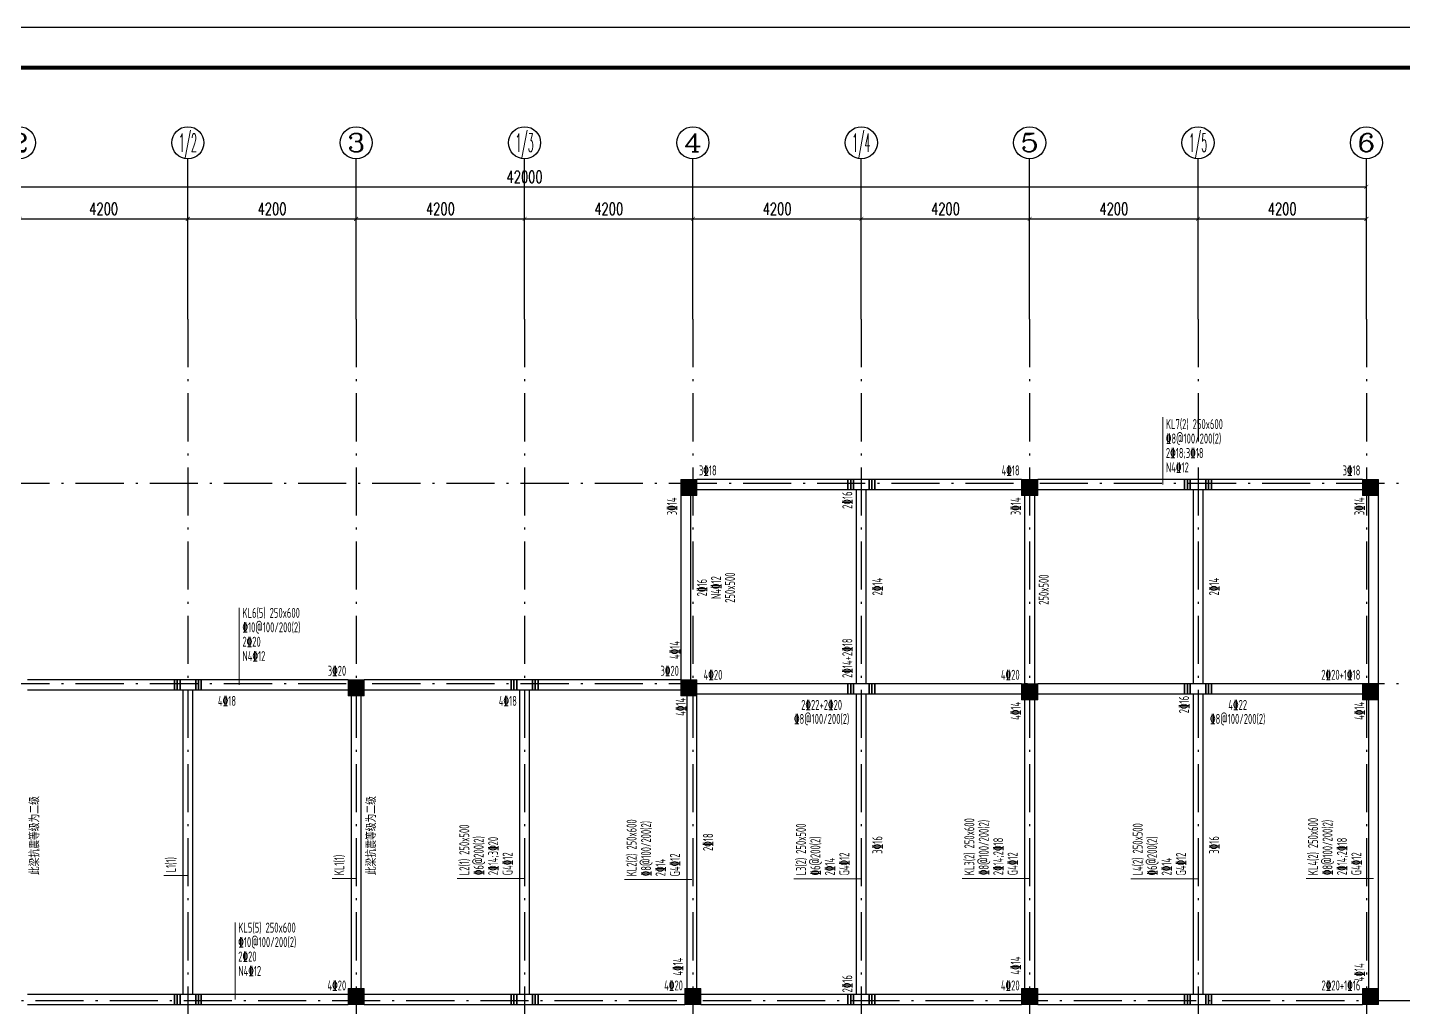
# Model space of a CAD drawing. Extents: x 169490 to 7584583, y -2399407 to 1374371.
# Drawn here: x 2868247 to 2902573, y 830742 to 855191 of the extents above; entities that cross this region are included whole.
import ezdxf
from ezdxf.enums import TextEntityAlignment as Align

# ---------------------------------------------------------------- set-up
doc = ezdxf.new("R2010")
doc.units = 0
doc.header["$LTSCALE"] = 100
doc.linetypes.add('D3轴线点划线', pattern=[18.5, 12, -3, 0.5, -3])
doc.layers.get('0').update_dxf_attribs({"linetype": 'CONTINUOUS'})
doc.layers.get('DEFPOINTS').update_dxf_attribs({"linetype": 'CONTINUOUS'})
for name, color, linetype in [('AXIS', 3, 'CONTINUOUS'), ('AXIS_TEXT', 4, 'CONTINUOUS'), ('C-AXIS(轴号)', 3, 'CONTINUOUS'), ('C-AXIS-T(字)', 7, 'CONTINUOUS'), ('C-DOTE', 8, 'D3轴线点划线'), ('dsptext_col', 2, 'CONTINUOUS'), ('S-BEAM-LINE1', 4, 'CONTINUOUS'), ('S-COLU-HATCH', 251, 'CONTINUOUS'), ('图框', 140, 'CONTINUOUS')]:
    doc.layers.add(name, color=color, linetype=linetype)
for name, color, linetype, lineweight in [('S-COLU-LINE1', 6, 'CONTINUOUS', 18), ('梁原位标注', 7, 'CONTINUOUS', 18), ('梁标注引线', 2, 'CONTINUOUS', 18), ('梁附加箍筋', 1, 'CONTINUOUS', 35)]:
    doc.layers.add(name, color=color, linetype=linetype, lineweight=lineweight)
doc.styles.add('_TCH_AXIS', font='COMPLEX', dxfattribs={"bigfont": 'GBCBIG'})
doc.styles.add('_TCH_DIM_T3', font='SIMPLEX.shx', dxfattribs={"width": 0.705882, "bigfont": 'GBCBIG.shx'})
doc.styles.add('BW_Rein', font='Tssdeng.shx', dxfattribs={"width": 0.7, "bigfont": 'hztxt.shx'})
doc.styles.add('COMPLEX', font='COMPLEX')
doc.dimstyles.new('_TCH_ARCH&&100', dxfattribs={"dimtxt": 297.5, "dimasz": 100, "dimexe": 250, "dimexo": 300, "dimgap": 100, "dimtad": 1, "dimdec": 0, "dimzin": 0, "dimdsep": 46, "dimtxsty": '_TCH_DIM_T3', "dimblk": 'ARCHTICK', "dimcen": 0.09, "dimclrt": 7, "dimazin": 2, "dimtfac": 1, "dimtdec": 0, "dimtix": 1, "dimtmove": 2, "dimatfit": 3, "dimfxl": 1, "dimtolj": 1, "dimtzin": 0, "dimarcsym": 0})

# ---------------------------------------------------------------- blocks, each defined once
blk = doc.blocks.new('_ARCHTICK')
at = {"const_width": 0.15}
blk.add_lwpolyline([(-0.5, -0.5), (0.5, 0.5)], dxfattribs=at)
blk = doc.blocks.new('*D2052')
at = {"layer": 'AXIS', "color": 0, "lineweight": -2, "transparency": 16777216}
for p, q in [((2859647, 848217), (2859647, 851467)), ((2901647, 848217), (2901647, 851467)), ((2859647, 851217), (2901647, 851217))]:
    blk.add_line(p, q, dxfattribs=at)
at = {"layer": 'DEFPOINTS', "color": 0, "transparency": 16777216}
for p in [(2901647, 851217), (2859647, 847917), (2901647, 847917)]:
    blk.add_point(p, dxfattribs=at)
at = {"layer": 'AXIS', "color": 0, "lineweight": -2, "transparency": 16777216, "xscale": 100, "yscale": 100, "zscale": 100, "rotation": 180}
blk.add_blockref('_ARCHTICK', (2859647, 851217), dxfattribs=at)
at = {"layer": 'AXIS', "color": 0, "lineweight": -2, "transparency": 16777216, "xscale": 100, "yscale": 100, "zscale": 100}
blk.add_blockref('_ARCHTICK', (2901647, 851217), dxfattribs=at)
at = {"layer": 'AXIS', "color": 7, "transparency": 16777216, "insert": (2880647, 851466), "char_height": 297.5, "attachment_point": 5, "style": '_TCH_DIM_T3'}
blk.add_mtext('\\A1;42000', dxfattribs=at)
blk = doc.blocks.new('*D2055')
at = {"layer": 'AXIS', "color": 0, "lineweight": -2, "transparency": 16777216}
for p, q in [((2868047, 848217), (2868047, 850667)), ((2872247, 848217), (2872247, 850667)), ((2868047, 850417), (2872247, 850417))]:
    blk.add_line(p, q, dxfattribs=at)
at = {"layer": 'DEFPOINTS', "color": 0, "transparency": 16777216}
for p in [(2872247, 850417), (2868047, 847917), (2872247, 847917)]:
    blk.add_point(p, dxfattribs=at)
at = {"layer": 'AXIS', "color": 0, "lineweight": -2, "transparency": 16777216, "xscale": 100, "yscale": 100, "zscale": 100, "rotation": 180}
blk.add_blockref('_ARCHTICK', (2868047, 850417), dxfattribs=at)
at = {"layer": 'AXIS', "color": 0, "lineweight": -2, "transparency": 16777216, "xscale": 100, "yscale": 100, "zscale": 100}
blk.add_blockref('_ARCHTICK', (2872247, 850417), dxfattribs=at)
at = {"layer": 'AXIS', "color": 7, "transparency": 16777216, "insert": (2870147, 850666), "char_height": 297.5, "attachment_point": 5, "style": '_TCH_DIM_T3'}
blk.add_mtext('\\A1;4200', dxfattribs=at)
blk = doc.blocks.new('*D2056')
at = {"layer": 'AXIS', "color": 0, "lineweight": -2, "transparency": 16777216}
for p, q in [((2872247, 848217), (2872247, 850667)), ((2876447, 848217), (2876447, 850667)), ((2872247, 850417), (2876447, 850417))]:
    blk.add_line(p, q, dxfattribs=at)
at = {"layer": 'DEFPOINTS', "color": 0, "transparency": 16777216}
for p in [(2876447, 850417), (2872247, 847917), (2876447, 847917)]:
    blk.add_point(p, dxfattribs=at)
at = {"layer": 'AXIS', "color": 0, "lineweight": -2, "transparency": 16777216, "xscale": 100, "yscale": 100, "zscale": 100, "rotation": 180}
blk.add_blockref('_ARCHTICK', (2872247, 850417), dxfattribs=at)
at = {"layer": 'AXIS', "color": 0, "lineweight": -2, "transparency": 16777216, "xscale": 100, "yscale": 100, "zscale": 100}
blk.add_blockref('_ARCHTICK', (2876447, 850417), dxfattribs=at)
at = {"layer": 'AXIS', "color": 7, "transparency": 16777216, "insert": (2874347, 850666), "char_height": 297.5, "attachment_point": 5, "style": '_TCH_DIM_T3'}
blk.add_mtext('\\A1;4200', dxfattribs=at)
blk = doc.blocks.new('*D2057')
at = {"layer": 'AXIS', "color": 0, "lineweight": -2, "transparency": 16777216}
for p, q in [((2876447, 848217), (2876447, 850667)), ((2880647, 848217), (2880647, 850667)), ((2876447, 850417), (2880647, 850417))]:
    blk.add_line(p, q, dxfattribs=at)
at = {"layer": 'DEFPOINTS', "color": 0, "transparency": 16777216}
for p in [(2880647, 850417), (2876447, 847917), (2880647, 847917)]:
    blk.add_point(p, dxfattribs=at)
at = {"layer": 'AXIS', "color": 0, "lineweight": -2, "transparency": 16777216, "xscale": 100, "yscale": 100, "zscale": 100, "rotation": 180}
blk.add_blockref('_ARCHTICK', (2876447, 850417), dxfattribs=at)
at = {"layer": 'AXIS', "color": 0, "lineweight": -2, "transparency": 16777216, "xscale": 100, "yscale": 100, "zscale": 100}
blk.add_blockref('_ARCHTICK', (2880647, 850417), dxfattribs=at)
at = {"layer": 'AXIS', "color": 7, "transparency": 16777216, "insert": (2878547, 850666), "char_height": 297.5, "attachment_point": 5, "style": '_TCH_DIM_T3'}
blk.add_mtext('\\A1;4200', dxfattribs=at)
blk = doc.blocks.new('*D2058')
at = {"layer": 'AXIS', "color": 0, "lineweight": -2, "transparency": 16777216}
for p, q in [((2880647, 848217), (2880647, 850667)), ((2884847, 848217), (2884847, 850667)), ((2880647, 850417), (2884847, 850417))]:
    blk.add_line(p, q, dxfattribs=at)
at = {"layer": 'DEFPOINTS', "color": 0, "transparency": 16777216}
for p in [(2884847, 850417), (2880647, 847917), (2884847, 847917)]:
    blk.add_point(p, dxfattribs=at)
at = {"layer": 'AXIS', "color": 0, "lineweight": -2, "transparency": 16777216, "xscale": 100, "yscale": 100, "zscale": 100, "rotation": 180}
blk.add_blockref('_ARCHTICK', (2880647, 850417), dxfattribs=at)
at = {"layer": 'AXIS', "color": 0, "lineweight": -2, "transparency": 16777216, "xscale": 100, "yscale": 100, "zscale": 100}
blk.add_blockref('_ARCHTICK', (2884847, 850417), dxfattribs=at)
at = {"layer": 'AXIS', "color": 7, "transparency": 16777216, "insert": (2882747, 850666), "char_height": 297.5, "attachment_point": 5, "style": '_TCH_DIM_T3'}
blk.add_mtext('\\A1;4200', dxfattribs=at)
blk = doc.blocks.new('*D2059')
at = {"layer": 'AXIS', "color": 0, "lineweight": -2, "transparency": 16777216}
for p, q in [((2884847, 848217), (2884847, 850667)), ((2889047, 848217), (2889047, 850667)), ((2884847, 850417), (2889047, 850417))]:
    blk.add_line(p, q, dxfattribs=at)
at = {"layer": 'DEFPOINTS', "color": 0, "transparency": 16777216}
for p in [(2889047, 850417), (2884847, 847917), (2889047, 847917)]:
    blk.add_point(p, dxfattribs=at)
at = {"layer": 'AXIS', "color": 0, "lineweight": -2, "transparency": 16777216, "xscale": 100, "yscale": 100, "zscale": 100, "rotation": 180}
blk.add_blockref('_ARCHTICK', (2884847, 850417), dxfattribs=at)
at = {"layer": 'AXIS', "color": 0, "lineweight": -2, "transparency": 16777216, "xscale": 100, "yscale": 100, "zscale": 100}
blk.add_blockref('_ARCHTICK', (2889047, 850417), dxfattribs=at)
at = {"layer": 'AXIS', "color": 7, "transparency": 16777216, "insert": (2886947, 850666), "char_height": 297.5, "attachment_point": 5, "style": '_TCH_DIM_T3'}
blk.add_mtext('\\A1;4200', dxfattribs=at)
blk = doc.blocks.new('*D2060')
at = {"layer": 'AXIS', "color": 0, "lineweight": -2, "transparency": 16777216}
for p, q in [((2889047, 848217), (2889047, 850667)), ((2893247, 848217), (2893247, 850667)), ((2889047, 850417), (2893247, 850417))]:
    blk.add_line(p, q, dxfattribs=at)
at = {"layer": 'DEFPOINTS', "color": 0, "transparency": 16777216}
for p in [(2893247, 850417), (2889047, 847917), (2893247, 847917)]:
    blk.add_point(p, dxfattribs=at)
at = {"layer": 'AXIS', "color": 0, "lineweight": -2, "transparency": 16777216, "xscale": 100, "yscale": 100, "zscale": 100, "rotation": 180}
blk.add_blockref('_ARCHTICK', (2889047, 850417), dxfattribs=at)
at = {"layer": 'AXIS', "color": 0, "lineweight": -2, "transparency": 16777216, "xscale": 100, "yscale": 100, "zscale": 100}
blk.add_blockref('_ARCHTICK', (2893247, 850417), dxfattribs=at)
at = {"layer": 'AXIS', "color": 7, "transparency": 16777216, "insert": (2891147, 850666), "char_height": 297.5, "attachment_point": 5, "style": '_TCH_DIM_T3'}
blk.add_mtext('\\A1;4200', dxfattribs=at)
blk = doc.blocks.new('*D2061')
at = {"layer": 'AXIS', "color": 0, "lineweight": -2, "transparency": 16777216}
for p, q in [((2893247, 848217), (2893247, 850667)), ((2897447, 848217), (2897447, 850667)), ((2893247, 850417), (2897447, 850417))]:
    blk.add_line(p, q, dxfattribs=at)
at = {"layer": 'DEFPOINTS', "color": 0, "transparency": 16777216}
for p in [(2897447, 850417), (2893247, 847917), (2897447, 847917)]:
    blk.add_point(p, dxfattribs=at)
at = {"layer": 'AXIS', "color": 0, "lineweight": -2, "transparency": 16777216, "xscale": 100, "yscale": 100, "zscale": 100, "rotation": 180}
blk.add_blockref('_ARCHTICK', (2893247, 850417), dxfattribs=at)
at = {"layer": 'AXIS', "color": 0, "lineweight": -2, "transparency": 16777216, "xscale": 100, "yscale": 100, "zscale": 100}
blk.add_blockref('_ARCHTICK', (2897447, 850417), dxfattribs=at)
at = {"layer": 'AXIS', "color": 7, "transparency": 16777216, "insert": (2895347, 850666), "char_height": 297.5, "attachment_point": 5, "style": '_TCH_DIM_T3'}
blk.add_mtext('\\A1;4200', dxfattribs=at)
blk = doc.blocks.new('*D2062')
at = {"layer": 'AXIS', "color": 0, "lineweight": -2, "transparency": 16777216}
for p, q in [((2897447, 848217), (2897447, 850667)), ((2901647, 848217), (2901647, 850667)), ((2897447, 850417), (2901647, 850417))]:
    blk.add_line(p, q, dxfattribs=at)
at = {"layer": 'DEFPOINTS', "color": 0, "transparency": 16777216}
for p in [(2901647, 850417), (2897447, 847917), (2901647, 847917)]:
    blk.add_point(p, dxfattribs=at)
at = {"layer": 'AXIS', "color": 0, "lineweight": -2, "transparency": 16777216, "xscale": 100, "yscale": 100, "zscale": 100, "rotation": 180}
blk.add_blockref('_ARCHTICK', (2897447, 850417), dxfattribs=at)
at = {"layer": 'AXIS', "color": 0, "lineweight": -2, "transparency": 16777216, "xscale": 100, "yscale": 100, "zscale": 100}
blk.add_blockref('_ARCHTICK', (2901647, 850417), dxfattribs=at)
at = {"layer": 'AXIS', "color": 7, "transparency": 16777216, "insert": (2899547, 850666), "char_height": 297.5, "attachment_point": 5, "style": '_TCH_DIM_T3'}
blk.add_mtext('\\A1;4200', dxfattribs=at)
blk = doc.blocks.new('_AXISO')
blk.add_circle((0, 0), 0.5)
at = {"layer": 'AXIS_TEXT', "style": 'COMPLEX', "width": 1.041667}
blk.add_attdef('A', text='', height=0.56, dxfattribs=at).set_placement((-0.25, -0.28), (0.25, -0.28), align=Align.FIT)

msp = doc.modelspace()

# ---------------------------------------------------------------- hatches: boundary and pattern name
at = {"layer": 'S-COLU-HATCH', "ltscale": 10}
h = msp.add_hatch(color=256, dxfattribs=at)
h.dxf.hatch_style = 1
h.paths.add_polyline_path([(2884547.5, 843916.9), (2884947.5, 843916.9), (2884947.5, 843516.9), (2884547.5, 843516.9)])
h = msp.add_hatch(color=256, dxfattribs=at)
h.dxf.hatch_style = 1
h.paths.add_polyline_path([(2893047.5, 843916.9), (2893447.5, 843916.9), (2893447.5, 843516.9), (2893047.5, 843516.9)])
h = msp.add_hatch(color=256, dxfattribs=at)
h.dxf.hatch_style = 1
h.paths.add_polyline_path([(2901547.5, 843916.9), (2901947.5, 843916.9), (2901947.5, 843516.9), (2901547.5, 843516.9)])
h = msp.add_hatch(color=256, dxfattribs=at)
h.dxf.hatch_style = 1
h.paths.add_polyline_path([(2876247.5, 838916.9), (2876647.5, 838916.9), (2876647.5, 838516.9), (2876247.5, 838516.9)])
h = msp.add_hatch(color=256, dxfattribs=at)
h.dxf.hatch_style = 1
h.paths.add_polyline_path([(2884547.5, 838916.9), (2884947.5, 838916.9), (2884947.5, 838516.9), (2884547.5, 838516.9)])
h = msp.add_hatch(color=256, dxfattribs=at)
h.dxf.hatch_style = 1
h.paths.add_polyline_path([(2893047.5, 838816.9), (2893447.5, 838816.9), (2893447.5, 838416.9), (2893047.5, 838416.9)])
h = msp.add_hatch(color=256, dxfattribs=at)
h.dxf.hatch_style = 1
h.paths.add_polyline_path([(2901547.5, 838816.9), (2901947.5, 838816.9), (2901947.5, 838416.9), (2901547.5, 838416.9)])
h = msp.add_hatch(color=256, dxfattribs=at)
h.dxf.hatch_style = 1
h.paths.add_polyline_path([(2876247.5, 831216.9), (2876647.5, 831216.9), (2876647.5, 830816.9), (2876247.5, 830816.9)])
h = msp.add_hatch(color=256, dxfattribs=at)
h.dxf.hatch_style = 1
h.paths.add_polyline_path([(2884647.5, 831216.9), (2885047.5, 831216.9), (2885047.5, 830816.9), (2884647.5, 830816.9)])
h = msp.add_hatch(color=256, dxfattribs=at)
h.dxf.hatch_style = 1
h.paths.add_polyline_path([(2893047.5, 831216.9), (2893447.5, 831216.9), (2893447.5, 830816.9), (2893047.5, 830816.9)])
h = msp.add_hatch(color=256, dxfattribs=at)
h.dxf.hatch_style = 1
h.paths.add_polyline_path([(2901547.5, 831216.9), (2901947.5, 831216.9), (2901947.5, 830816.9), (2901547.5, 830816.9)])

# ---------------------------------------------------------------- linework, layer by layer
at = {"layer": 'C-AXIS(轴号)'}
for p, q in [((2872247.5, 847916.9), (2872247.5, 851916.9)), ((2876447.5, 847916.9), (2876447.5, 851916.9)), ((2880647.5, 847916.9), (2880647.5, 851916.9)), ((2884847.5, 847916.9), (2884847.5, 851916.9)), ((2889047.5, 847916.9), (2889047.5, 851916.9)), ((2893247.5, 847916.9), (2893247.5, 851916.9)), ((2897447.5, 847916.9), (2897447.5, 851916.9)), ((2901647.5, 847916.9), (2901647.5, 851916.9))]:
    msp.add_line(p, q, dxfattribs=at)
at = {"layer": 'C-DOTE'}
for p, q in [((2872247.5, 847916.9), (2872247.5, 828616.9)), ((2876447.5, 847916.9), (2876447.5, 828616.9)), ((2880647.5, 847916.9), (2880647.5, 828616.9)), ((2884847.5, 847916.9), (2884847.5, 828616.9)), ((2889047.5, 847916.9), (2889047.5, 828616.9)), ((2893247.5, 847916.9), (2893247.5, 828616.9)), ((2897447.5, 847916.9), (2897447.5, 828616.9)), ((2901647.5, 847916.9), (2901647.5, 828616.9)), ((2903947.5, 843816.9), (2857347.5, 843816.9)), ((2903947.5, 838816.9), (2857347.5, 838816.9)), ((2857347.5, 830916.9), (2903947.5, 830916.9))]:
    msp.add_line(p, q, dxfattribs=at)
at = {"layer": 'dsptext_col', "ltscale": 10}
msp.add_lwpolyline([(2848994.3, 854191.4), (2912794.3, 854191.4), (2912794.3, 814191.4), (2848994.3, 814191.4)], close=True, dxfattribs=at)
at = {"layer": 'S-BEAM-LINE1'}
for p, q in [((2889047.5, 843916.9), (2884947.5, 843916.9)), ((2893047.5, 843916.9), (2889047.5, 843916.9)), ((2897447.5, 843916.9), (2893447.5, 843916.9)), ((2901547.5, 843916.9), (2897447.5, 843916.9)), ((2884547.5, 843516.9), (2884547.5, 838916.9)), ((2884797.5, 838916.9), (2884797.5, 843516.9)), ((2884947.5, 843666.9), (2889047.4, 843666.9)), ((2888922.5, 843666.9), (2888922.5, 838816.9)), ((2889047.5, 843666.9), (2893047.5, 843666.9)), ((2889172.5, 838816.9), (2889172.5, 843666.9)), ((2893122.5, 843516.9), (2893122.5, 838816.9)), ((2893372.5, 838816.9), (2893372.5, 843516.9)), ((2893447.5, 843666.9), (2897447.4, 843666.9)), ((2897322.5, 843666.9), (2897322.5, 838816.9)), ((2897447.5, 843666.9), (2901547.5, 843666.9)), ((2897572.5, 838816.9), (2897572.5, 843666.9)), ((2901697.5, 843516.9), (2901697.5, 838816.9)), ((2901947.5, 838816.9), (2901947.5, 843516.9)), ((2872247.5, 838916.9), (2868247.5, 838916.9)), ((2876247.5, 838916.9), (2872247.5, 838916.9)), ((2880647.5, 838916.9), (2876647.5, 838916.9)), ((2884547.5, 838916.9), (2880647.5, 838916.9)), ((2868247.5, 838666.9), (2872247.4, 838666.9)), ((2872122.5, 838666.9), (2872122.5, 831066.9)), ((2872247.5, 838666.9), (2876247.5, 838666.9)), ((2872372.5, 831066.9), (2872372.5, 838666.9)), ((2876647.5, 838666.9), (2880647.4, 838666.9)), ((2880522.5, 838666.9), (2880522.5, 831066.9)), ((2880647.5, 838666.9), (2884547.5, 838666.9)), ((2880772.5, 831066.9), (2880772.5, 838666.9)), ((2889047.4, 838816.9), (2884947.5, 838816.9)), ((2893047.5, 838816.9), (2889047.5, 838816.9)), ((2897447.4, 838816.9), (2893447.5, 838816.9)), ((2901547.5, 838816.9), (2897447.5, 838816.9)), ((2876322.5, 838516.9), (2876322.5, 831216.9)), ((2876572.5, 831216.9), (2876572.5, 838516.9)), ((2884697.5, 838516.9), (2884697.5, 831216.9)), ((2884947.5, 838566.9), (2889047.4, 838566.9)), ((2884947.5, 831216.9), (2884947.5, 838516.9)), ((2888922.5, 838566.9), (2888922.5, 831066.9)), ((2889047.5, 838566.9), (2893047.5, 838566.9)), ((2889172.5, 831066.9), (2889172.5, 838566.9)), ((2893122.5, 838416.9), (2893122.5, 831216.9)), ((2893372.5, 831216.9), (2893372.5, 838416.9)), ((2893447.5, 838566.9), (2897447.4, 838566.9)), ((2897322.5, 838566.9), (2897322.5, 831066.9)), ((2897447.5, 838566.9), (2901547.5, 838566.9)), ((2897572.5, 831066.9), (2897572.5, 838566.9)), ((2901697.5, 838416.9), (2901697.5, 831216.9)), ((2901947.5, 831216.9), (2901947.5, 838416.9)), ((2872247.4, 831066.9), (2868247.5, 831066.9)), ((2876247.5, 831066.9), (2872247.5, 831066.9)), ((2880647.4, 831066.9), (2876647.5, 831066.9)), ((2884647.5, 831066.9), (2880647.5, 831066.9)), ((2889047.4, 831066.9), (2885047.5, 831066.9)), ((2893047.5, 831066.9), (2889047.5, 831066.9)), ((2897447.4, 831066.9), (2893447.5, 831066.9)), ((2901547.5, 831066.9), (2897447.5, 831066.9)), ((2868247.5, 830816.9), (2872247.5, 830816.9)), ((2872247.5, 830816.9), (2876247.5, 830816.9)), ((2876647.5, 830816.9), (2880647.5, 830816.9)), ((2880647.5, 830816.9), (2884647.5, 830816.9)), ((2885047.5, 830816.9), (2889047.5, 830816.9)), ((2889047.5, 830816.9), (2893047.5, 830816.9)), ((2893447.5, 830816.9), (2897447.5, 830816.9)), ((2897447.5, 830816.9), (2901547.5, 830816.9))]:
    msp.add_line(p, q, dxfattribs=at)
at = {"layer": 'S-COLU-LINE1'}
for points in [[(2884547.5, 843916.9), (2884947.5, 843916.9), (2884947.5, 843516.9), (2884547.5, 843516.9)], [(2893047.5, 843916.9), (2893447.5, 843916.9), (2893447.5, 843516.9), (2893047.5, 843516.9)], [(2901547.5, 843916.9), (2901947.5, 843916.9), (2901947.5, 843516.9), (2901547.5, 843516.9)], [(2876247.5, 838916.9), (2876647.5, 838916.9), (2876647.5, 838516.9), (2876247.5, 838516.9)], [(2884547.5, 838916.9), (2884947.5, 838916.9), (2884947.5, 838516.9), (2884547.5, 838516.9)], [(2893047.5, 838816.9), (2893447.5, 838816.9), (2893447.5, 838416.9), (2893047.5, 838416.9)], [(2901547.5, 838816.9), (2901947.5, 838816.9), (2901947.5, 838416.9), (2901547.5, 838416.9)], [(2876247.5, 831216.9), (2876647.5, 831216.9), (2876647.5, 830816.9), (2876247.5, 830816.9)], [(2884647.5, 831216.9), (2885047.5, 831216.9), (2885047.5, 830816.9), (2884647.5, 830816.9)], [(2893047.5, 831216.9), (2893447.5, 831216.9), (2893447.5, 830816.9), (2893047.5, 830816.9)], [(2901547.5, 831216.9), (2901947.5, 831216.9), (2901947.5, 830816.9), (2901547.5, 830816.9)]]:
    msp.add_lwpolyline(points, close=True, dxfattribs=at)
at = {"layer": '图框'}
msp.add_lwpolyline([(2846494.3, 813191.4), (2920794.3, 813191.4), (2920794.3, 855191.4), (2846494.3, 855191.4)], close=True, dxfattribs=at)
at = {"layer": '图框', "const_width": 100}
msp.add_lwpolyline([(2848994.3, 814191.4), (2919794.3, 814191.4), (2919794.3, 854191.4), (2848994.3, 854191.4)], close=True, dxfattribs=at)
at = {"layer": '梁标注引线'}
for p, q in [((2896565.7, 843791.9), (2896565.7, 845471.9)), ((2873528.4, 838791.9), (2873528.4, 840713.1)), ((2872247.5, 834032.8), (2871647.5, 834032.8)), ((2876447.5, 833962.1), (2875847.5, 833962.1)), ((2880647.5, 833962.1), (2878967.5, 833962.1)), ((2884822.5, 833935.2), (2883142.5, 833935.2)), ((2889047.5, 833955.9), (2887367.5, 833955.9)), ((2893247.5, 833962.1), (2891567.5, 833962.1)), ((2897447.5, 833955.9), (2895767.5, 833955.9)), ((2901822.5, 833962.1), (2900142.5, 833962.1)), ((2873424.7, 830941.9), (2873424.7, 832859.5))]:
    msp.add_line(p, q, dxfattribs=at)
at = {"layer": '梁附加箍筋', "lineweight": 35}
for p, q in [((2888712.5, 843666.9), (2888712.5, 843916.9)), ((2888782.5, 843666.9), (2888782.5, 843916.9)), ((2888852.5, 843666.9), (2888852.5, 843916.9)), ((2889242.5, 843666.9), (2889242.5, 843916.9)), ((2889312.5, 843666.9), (2889312.5, 843916.9)), ((2889382.5, 843666.9), (2889382.5, 843916.9)), ((2897112.5, 843666.9), (2897112.5, 843916.9)), ((2897182.5, 843666.9), (2897182.5, 843916.9)), ((2897252.5, 843666.9), (2897252.5, 843916.9)), ((2897642.5, 843666.9), (2897642.5, 843916.9)), ((2897712.5, 843666.9), (2897712.5, 843916.9)), ((2897782.5, 843666.9), (2897782.5, 843916.9)), ((2871912.5, 838666.9), (2871912.5, 838916.9)), ((2871982.5, 838666.9), (2871982.5, 838916.9)), ((2872052.5, 838666.9), (2872052.5, 838916.9)), ((2872442.5, 838666.9), (2872442.5, 838916.9)), ((2872512.5, 838666.9), (2872512.5, 838916.9)), ((2872582.5, 838666.9), (2872582.5, 838916.9)), ((2880312.5, 838666.9), (2880312.5, 838916.9)), ((2880382.5, 838666.9), (2880382.5, 838916.9)), ((2880452.5, 838666.9), (2880452.5, 838916.9)), ((2880842.5, 838666.9), (2880842.5, 838916.9)), ((2880912.5, 838666.9), (2880912.5, 838916.9)), ((2880982.5, 838666.9), (2880982.5, 838916.9)), ((2888712.5, 838566.9), (2888712.5, 838816.9)), ((2888782.5, 838566.9), (2888782.5, 838816.9)), ((2888852.5, 838566.9), (2888852.5, 838816.9)), ((2889242.5, 838566.9), (2889242.5, 838816.9)), ((2889312.5, 838566.9), (2889312.5, 838816.9)), ((2889382.5, 838566.9), (2889382.5, 838816.9)), ((2897112.5, 838566.9), (2897112.5, 838816.9)), ((2897182.5, 838566.9), (2897182.5, 838816.9)), ((2897252.5, 838566.9), (2897252.5, 838816.9)), ((2897642.5, 838566.9), (2897642.5, 838816.9)), ((2897712.5, 838566.9), (2897712.5, 838816.9)), ((2897782.5, 838566.9), (2897782.5, 838816.9)), ((2871912.5, 830816.9), (2871912.5, 831066.9)), ((2871982.5, 830816.9), (2871982.5, 831066.9)), ((2872052.5, 830816.9), (2872052.5, 831066.9)), ((2872442.5, 830816.9), (2872442.5, 831066.9)), ((2872512.5, 830816.9), (2872512.5, 831066.9)), ((2872582.5, 830816.9), (2872582.5, 831066.9)), ((2880312.5, 830816.9), (2880312.5, 831066.9)), ((2880382.5, 830816.9), (2880382.5, 831066.9)), ((2880452.5, 830816.9), (2880452.5, 831066.9)), ((2880842.5, 830816.9), (2880842.5, 831066.9)), ((2880912.5, 830816.9), (2880912.5, 831066.9)), ((2880982.5, 830816.9), (2880982.5, 831066.9)), ((2888712.5, 830816.9), (2888712.5, 831066.9)), ((2888782.5, 830816.9), (2888782.5, 831066.9)), ((2888852.5, 830816.9), (2888852.5, 831066.9)), ((2889242.5, 830816.9), (2889242.5, 831066.9)), ((2889312.5, 830816.9), (2889312.5, 831066.9)), ((2889382.5, 830816.9), (2889382.5, 831066.9)), ((2897112.5, 830816.9), (2897112.5, 831066.9)), ((2897182.5, 830816.9), (2897182.5, 831066.9)), ((2897252.5, 830816.9), (2897252.5, 831066.9)), ((2897642.5, 830816.9), (2897642.5, 831066.9)), ((2897712.5, 830816.9), (2897712.5, 831066.9)), ((2897782.5, 830816.9), (2897782.5, 831066.9))]:
    msp.add_line(p, q, dxfattribs=at)

# ---------------------------------------------------------------- block references
at = {"layer": 'C-AXIS(轴号)'}
ref = msp.add_blockref('_AXISO', (2868047.5, 852316.9), dxfattribs=dict(at, xscale=800, yscale=800, zscale=800))
ref.add_attrib('A', '2', dxfattribs={"layer": 'C-AXIS-T(字)', "height": 452.5, "style": '_TCH_AXIS', "width": 1.5}).set_placement((2867821.2, 852090.6), (2868273.7, 852090.6), align=Align.FIT)
ref = msp.add_blockref('_AXISO', (2872247.5, 852316.9), dxfattribs=dict(at, xscale=800, yscale=800, zscale=800))
ref.add_attrib('A', '1/2', dxfattribs={"layer": 'C-AXIS-T(字)', "height": 452.55, "style": '_TCH_AXIS', "width": 0.411765}).set_placement((2872021.2, 852090.6), (2872473.7, 852090.6), align=Align.FIT)
ref = msp.add_blockref('_AXISO', (2876447.5, 852316.9), dxfattribs=dict(at, xscale=800, yscale=800, zscale=800))
ref.add_attrib('A', '3', dxfattribs={"layer": 'C-AXIS-T(字)', "height": 452.5, "style": '_TCH_AXIS', "width": 1.5}).set_placement((2876221.2, 852090.6), (2876673.7, 852090.6), align=Align.FIT)
ref = msp.add_blockref('_AXISO', (2880647.5, 852316.9), dxfattribs=dict(at, xscale=800, yscale=800, zscale=800))
ref.add_attrib('A', '1/3', dxfattribs={"layer": 'C-AXIS-T(字)', "height": 452.55, "style": '_TCH_AXIS', "width": 0.411765}).set_placement((2880421.2, 852090.6), (2880873.7, 852090.6), align=Align.FIT)
ref = msp.add_blockref('_AXISO', (2884847.5, 852316.9), dxfattribs=dict(at, xscale=800, yscale=800, zscale=800))
ref.add_attrib('A', '4', dxfattribs={"layer": 'C-AXIS-T(字)', "height": 452.5, "style": '_TCH_AXIS', "width": 1.3125}).set_placement((2884621.2, 852090.6), (2885073.7, 852090.6), align=Align.FIT)
ref = msp.add_blockref('_AXISO', (2889047.5, 852316.9), dxfattribs=dict(at, xscale=800, yscale=800, zscale=800))
ref.add_attrib('A', '1/4', dxfattribs={"layer": 'C-AXIS-T(字)', "height": 452.55, "style": '_TCH_AXIS', "width": 0.396226}).set_placement((2888821.2, 852090.6), (2889273.7, 852090.6), align=Align.FIT)
ref = msp.add_blockref('_AXISO', (2893247.5, 852316.9), dxfattribs=dict(at, xscale=800, yscale=800, zscale=800))
ref.add_attrib('A', '5', dxfattribs={"layer": 'C-AXIS-T(字)', "height": 452.5, "style": '_TCH_AXIS', "width": 1.5}).set_placement((2893021.2, 852090.6), (2893473.7, 852090.6), align=Align.FIT)
ref = msp.add_blockref('_AXISO', (2897447.5, 852316.9), dxfattribs=dict(at, xscale=800, yscale=800, zscale=800))
ref.add_attrib('A', '1/5', dxfattribs={"layer": 'C-AXIS-T(字)', "height": 452.55, "style": '_TCH_AXIS', "width": 0.411765}).set_placement((2897221.2, 852090.6), (2897673.7, 852090.6), align=Align.FIT)
ref = msp.add_blockref('_AXISO', (2901647.5, 852316.9), dxfattribs=dict(at, xscale=800, yscale=800, zscale=800))
ref.add_attrib('A', '6', dxfattribs={"layer": 'C-AXIS-T(字)', "height": 452.5, "style": '_TCH_AXIS', "width": 1.5}).set_placement((2901421.2, 852090.6), (2901873.7, 852090.6), align=Align.FIT)

# ---------------------------------------------------------------- texts
at = {"layer": '梁原位标注', "style": 'BW_Rein', "width": 0.65}
msp.add_text('3%%13218', height=250, dxfattribs=at).set_placement((2884997.5, 844016.9))
for s, p in [('4%%13218', (2892997.5, 844016.9)), ('3%%13218', (2901497.5, 844016.9)), ('3%%13220', (2876197.5, 839016.9)), ('3%%13220', (2884497.5, 839016.9)), ('4%%13220', (2885582, 838916.9)), ('4%%13220', (2892997.5, 838916.9)), ('2%%13220+1%%13218', (2901497.5, 838916.9)), ('4%%13220', (2876197.5, 831166.9)), ('4%%13220', (2884597.5, 831166.9)), ('4%%13220', (2892997.5, 831166.9)), ('2%%13220+1%%13216', (2901497.5, 831166.9))]:
    msp.add_text(s, height=250, dxfattribs=at).set_placement(p, align=Align.RIGHT)
for s, p in [('3%%13214', (2884447.5, 843466.9)), ('2%%13216', (2888822.5, 843616.9)), ('3%%13214', (2893022.5, 843466.9)), ('3%%13214', (2901597.5, 843466.9)), ('4%%13214', (2884516.5, 839885.9)), ('4%%13214', (2884666.5, 838466.9)), ('4%%13214', (2893022.5, 838366.9)), ('2%%13216', (2897222.5, 838516.9)), ('4%%13214', (2901597.5, 838366.9))]:
    msp.add_text(s, height=250, rotation=90, dxfattribs=at).set_placement(p, align=Align.RIGHT)
for s, p in [('2%%13216', (2885197.5, 841216.9)), ('N4%%13212', (2885547.5, 841216.9)), ('250x500', (2885897.5, 841216.9)), ('2%%13214', (2889572.5, 841241.9)), ('250x500', (2893723.5, 841166.9)), ('2%%13214', (2897972.5, 841241.9)), ('2%%13218', (2885347.5, 834866.9)), ('3%%13216', (2889572.5, 834797.1)), ('3%%13216', (2897972.5, 834797.1))]:
    msp.add_text(s, height=250, rotation=90, dxfattribs=at).set_placement(p, align=Align.CENTER)
for s, p in [('2%%13214+2%%13218', (2888822.5, 838964.4)), ('4%%13214', (2884597.5, 831536.9)), ('4%%13214', (2893022.5, 831562.2)), ('4%%13214', (2901597.5, 831395.1)), ('2%%13216', (2888822.5, 831116.9))]:
    msp.add_text(s, height=250, rotation=90, dxfattribs=at).set_placement(p)
for s, p in [('4%%13218', (2873223.8, 838266.9)), ('4%%13218', (2880229.8, 838266.9)), ('2%%13222+2%%13220', (2888057.7, 838166.9)), ('4%%13222', (2898437.3, 838166.9)), ('%%1328@100/200(2)', (2888057.7, 837816.9)), ('%%1328@100/200(2)', (2898437.3, 837816.9))]:
    msp.add_text(s, height=250, dxfattribs=at).set_placement(p, align=Align.CENTER)
at = {"layer": '梁标注引线', "color": 3, "style": 'BW_Rein', "width": 0.65}
for s, rotation, p in [('KL7(2) 250x600', 360, (2896645.7, 845171.9)), ('KL6(5) 250x600', 360, (2873608.4, 840463.1)), ('L2(1) 250x500', 90, (2879267.5, 834042.1)), ('KL2(2) 250x600', 90, (2883442.5, 834015.2)), ('L3(2) 250x500', 90, (2887667.5, 834035.9)), ('KL3(2) 250x600', 90, (2891867.5, 834042.1)), ('L4(2) 250x500', 90, (2896067.5, 834035.9)), ('KL4(2) 250x600', 90, (2900442.5, 834042.1)), ('L1(1)', 90, (2871947.5, 834112.8)), ('KL1(1)', 90, (2876147.5, 834042.1)), ('KL5(5) 250x600', 360, (2873504.7, 832609.5))]:
    msp.add_text(s, height=250, rotation=rotation, dxfattribs=at).set_placement(p)
at = {"layer": '梁标注引线', "style": 'BW_Rein', "width": 0.65}
for s, p in [('%%1328@100/200(2)', (2896645.7, 844811.9)), ('2%%13218;3%%13218', (2896645.7, 844451.9)), ('N4%%13212', (2896645.7, 844091.9)), ('%%13210@100/200(2)', (2873504.7, 832249.5)), ('2%%13220', (2873504.7, 831889.5)), ('N4%%13212', (2873504.7, 831529.5))]:
    msp.add_text(s, height=250, dxfattribs=at).set_placement(p)
for s, rotation, p in [('%%13210@100/200(2)', 360, (2873608.4, 840103.1)), ('2%%13220', 360, (2873608.4, 839743.1)), ('N4%%13212', 360, (2873608.4, 839383.1)), ('%%1328@100/200(2)', 90, (2883802.5, 834015.2)), ('%%1328@100/200(2)', 90, (2892227.5, 834042.1)), ('%%1328@100/200(2)', 90, (2900802.5, 834042.1)), ('%%1326@200(2)', 90, (2879627.5, 834042.1)), ('2%%13214;3%%13220', 90, (2879987.5, 834042.1)), ('%%1326@200(2)', 90, (2888027.5, 834035.9)), ('2%%13214;2%%13218', 90, (2892587.5, 834042.1)), ('%%1326@200(2)', 90, (2896427.5, 834035.9)), ('2%%13214;2%%13218', 90, (2901162.5, 834042.1)), ('G4%%13212', 90, (2880347.5, 834042.1)), ('G4%%13212', 90, (2884522.5, 834015.2)), ('2%%13214', 90, (2888387.5, 834035.9)), ('G4%%13212', 90, (2888747.5, 834035.9)), ('G4%%13212', 90, (2892947.5, 834042.1)), ('2%%13214', 90, (2896787.5, 834035.9)), ('G4%%13212', 90, (2897147.5, 834035.9)), ('G4%%13212', 90, (2901522.5, 834042.1)), ('2%%13214', 90, (2884162.5, 834015.2))]:
    msp.add_text(s, height=250, rotation=rotation, dxfattribs=at).set_placement(p)
at = {"layer": '梁标注引线', "color": 1, "style": 'BW_Rein', "width": 0.65}
for p in [(2868544.9, 834042.1), (2876944.9, 834042.1)]:
    msp.add_text('此梁抗震等级为二级', height=250, rotation=90, dxfattribs=at).set_placement(p)

# ---------------------------------------------------------------- dimensions: what is measured, and where the dimension line sits
at = {"layer": 'AXIS'}
for p1, p2, distance, picture, middle in [((2859647.5, 847916.9), (2901647.5, 847916.9), 3300, '*D2052', (2880647.5, 851465.7)), ((2868047.5, 847916.9), (2872247.5, 847916.9), 2500, '*D2055', (2870147.5, 850665.7)), ((2872247.5, 847916.9), (2876447.5, 847916.9), 2500, '*D2056', (2874347.5, 850665.7)), ((2876447.5, 847916.9), (2880647.5, 847916.9), 2500, '*D2057', (2878547.5, 850665.7)), ((2880647.5, 847916.9), (2884847.5, 847916.9), 2500, '*D2058', (2882747.5, 850665.7)), ((2884847.5, 847916.9), (2889047.5, 847916.9), 2500, '*D2059', (2886947.5, 850665.7)), ((2889047.5, 847916.9), (2893247.5, 847916.9), 2500, '*D2060', (2891147.5, 850665.7)), ((2893247.5, 847916.9), (2897447.5, 847916.9), 2500, '*D2061', (2895347.5, 850665.7)), ((2897447.5, 847916.9), (2901647.5, 847916.9), 2500, '*D2062', (2899547.5, 850665.7))]:
    dim = msp.add_aligned_dim(p1=p1, p2=p2, distance=distance, dimstyle='_TCH_ARCH&&100', dxfattribs=at)
    dim.commit()
    dim.dimension.update_dxf_attribs({"geometry": picture, "text_midpoint": middle})

doc.saveas('drawing.dxf')
